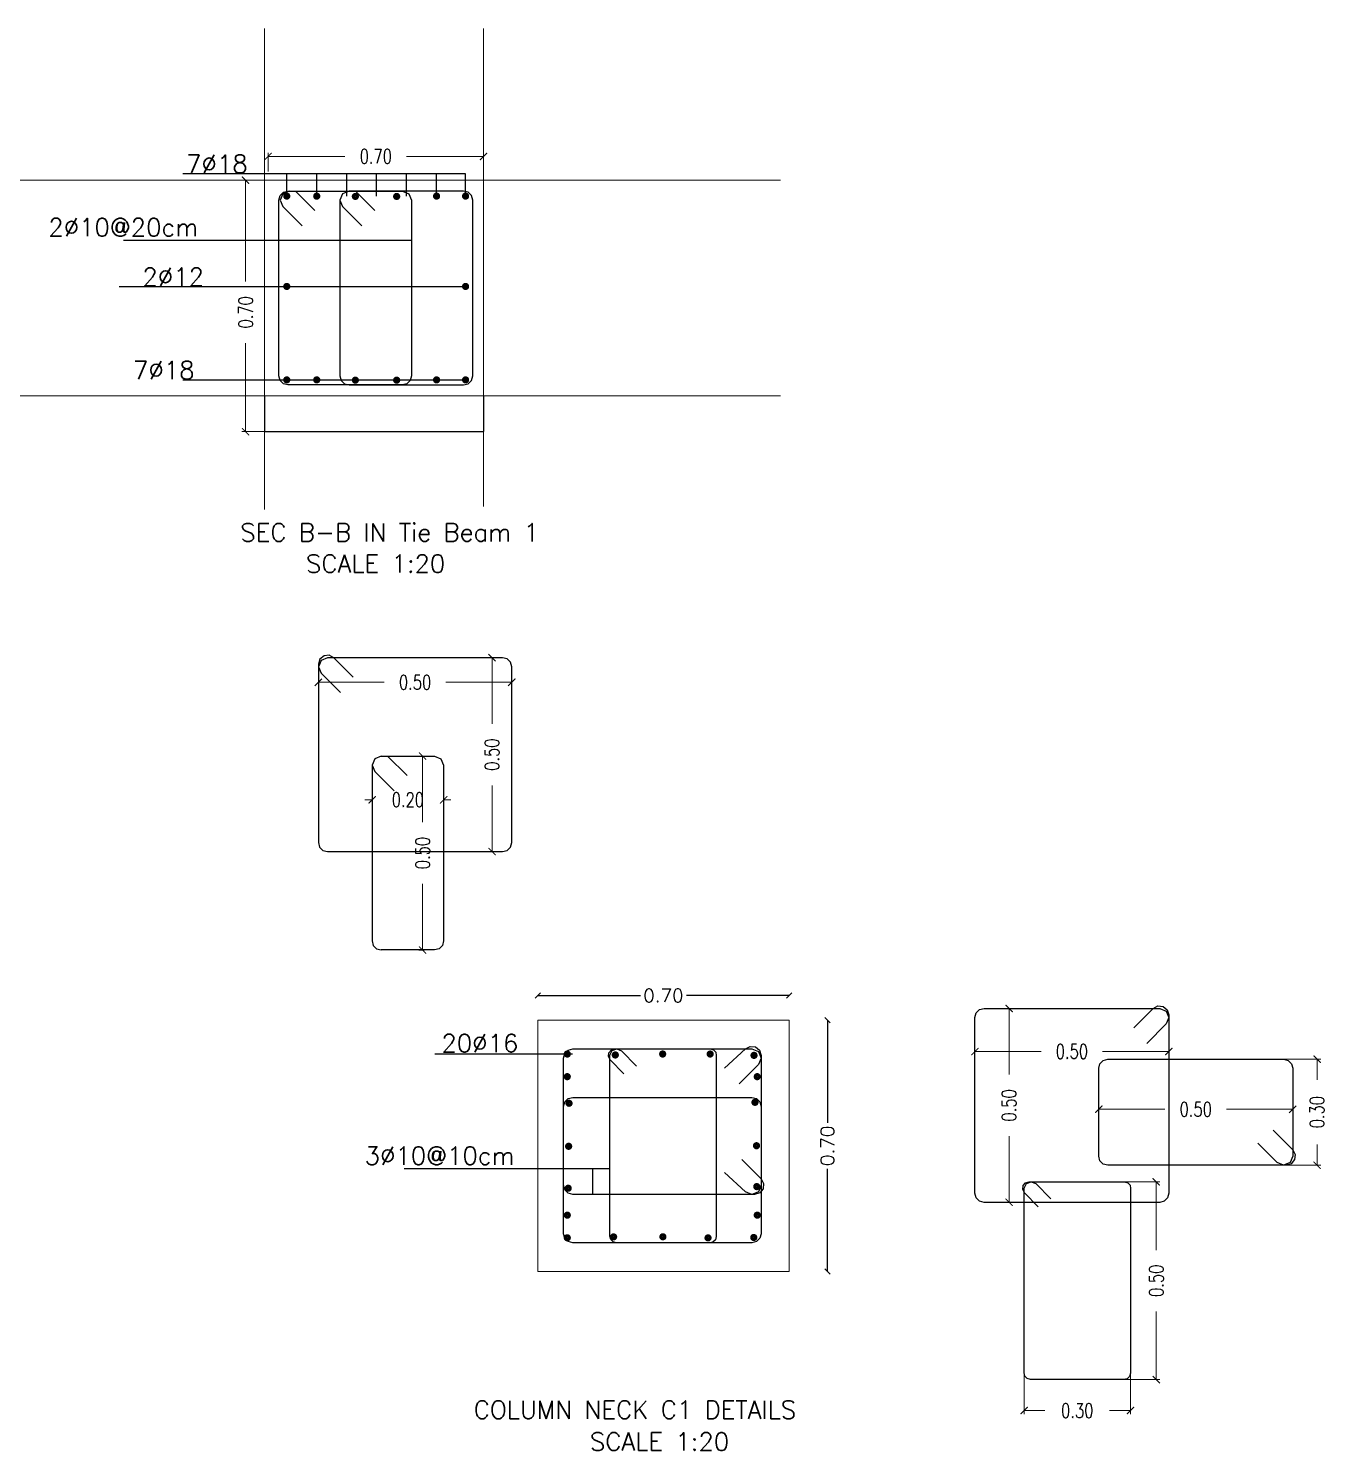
# Model space of a CAD drawing. Extents: x 166525 to 167198, y 178739 to 179747.
# Drawn here: x 166645.76 to 166663.84, y 179428.04 to 179447.84 of the extents above; entities that cross this region are included whole.
import ezdxf

# ---------------------------------------------------------------- set-up
doc = ezdxf.new("R2010")
doc.units = 0
doc.header["$MEASUREMENT"] = 0
doc.layers.get('0').update_dxf_attribs({"linetype": 'CONTINUOUS'})
doc.layers.get('DEFPOINTS').update_dxf_attribs({"linetype": 'CONTINUOUS'})
doc.layers.add('BEAM', color=6, linetype='CONTINUOUS', lineweight=13)
for name, color, linetype in [('BEAM-DIM', 4, 'CONTINUOUS'), ('BEAM-REIN', 2, 'CONTINUOUS'), ('outdim', 42, 'CONTINUOUS'), ('rebar call line', 8, 'CONTINUOUS'), ('REBARS', 2, 'CONTINUOUS'), ('TEXT', 7, 'CONTINUOUS')]:
    doc.layers.add(name, color=color, linetype=linetype)
doc.styles.add('DIM', font='simplex.shx', dxfattribs={"width": 0.75})
doc.styles.add('ROMANS', font='romans.shx')
doc.dimstyles.new('20', dxfattribs={"dimscale": 0.75, "dimtxt": 0.25, "dimasz": 0.1, "dimexe": 0.18, "dimexo": 0.06, "dimgap": 0.01, "dimtad": 0, "dimlfac": 0.2, "dimrnd": 0.01, "dimzin": 0, "dimdsep": 46, "dimtxsty": 'ROMANS', "dimblk1": 'OBLIQUE', "dimblk2": 'OBLIQUE', "dimsah": 1, "dimcen": 0.09, "dimse1": 1, "dimse2": 1, "dimclrd": 8, "dimclre": 6, "dimclrt": 4, "dimadec": 0, "dimazin": 0, "dimtfac": 1, "dimtix": 1, "dimtofl": 0, "dimtmove": 2, "dimatfit": 3, "dimldrblk": 'DOTSMALL', "dimfxl": 0.18, "dimtolj": 1, "dimtzin": 0, "dimarcsym": 0})
doc.dimstyles.new('MUTASIM', dxfattribs={"dimscale": 0.9995, "dimtxt": 0.2, "dimasz": 0.1, "dimexe": 0.05, "dimexo": 0.12, "dimgap": 0.05, "dimtad": 0, "dimzin": 0, "dimdsep": 46, "dimtxsty": 'DIM', "dimblk": 'ARCHTICK', "dimcen": 0.09, "dimclrd": 35, "dimclre": 33, "dimclrt": 256, "dimazin": 0, "dimtfac": 1, "dimtofl": 0, "dimtmove": 1, "dimatfit": 3, "dimfxl": 0.18, "dimtolj": 1, "dimtzin": 0, "dimlwd": 13, "dimlwe": 9, "dimarcsym": 0})

# ---------------------------------------------------------------- blocks, each defined once
blk = doc.blocks.new('_ARCHTICK')
at = {"color": 0, "linetype": 'ByBlock', "const_width": 0.15}
blk.add_lwpolyline([(-0.5, -0.5), (0.5, 0.5)], dxfattribs=at)
blk = doc.blocks.new('*D245')
at = {"layer": 'BEAM', "color": 33, "lineweight": 9, "transparency": 16777216}
for p, q in [((166649.099, 179445.848), (166649.099, 179446.11)), ((166652.099, 179445.848), (166652.099, 179446.11))]:
    blk.add_line(p, q, dxfattribs=at)
at = {"layer": 'BEAM', "color": 35, "lineweight": 13, "transparency": 16777216}
for p, q in [((166649.099, 179446.06), (166650.17, 179446.06)), ((166652.099, 179446.06), (166651.027, 179446.06))]:
    blk.add_line(p, q, dxfattribs=at)
at = {"layer": 'DEFPOINTS', "color": 0, "transparency": 16777216}
for p in [(166652.099, 179446.06), (166649.099, 179445.728), (166652.099, 179445.728)]:
    blk.add_point(p, dxfattribs=at)
at = {"layer": 'BEAM', "color": 35, "lineweight": 13, "transparency": 16777216, "xscale": 0.09995000000000001, "yscale": 0.09995000000000001, "zscale": 0.09995000000000001, "rotation": 180}
blk.add_blockref('_ARCHTICK', (166649.099, 179446.06), dxfattribs=at)
at = {"layer": 'BEAM', "color": 35, "lineweight": 13, "transparency": 16777216, "xscale": 0.09995000000000001, "yscale": 0.09995000000000001, "zscale": 0.09995000000000001}
blk.add_blockref('_ARCHTICK', (166652.099, 179446.06), dxfattribs=at)
at = {"layer": 'BEAM', "transparency": 16777216, "insert": (166650.599, 179446.06), "char_height": 0.1999, "attachment_point": 5, "style": 'DIM'}
blk.add_mtext('\\A1;0.70', dxfattribs=at)
blk = doc.blocks.new('*D246')
at = {"layer": 'BEAM', "color": 33, "lineweight": 9, "transparency": 16777216}
for p, q in [((166651.979, 179445.728), (166648.736, 179445.728)), ((166651.389, 179442.228), (166648.736, 179442.228))]:
    blk.add_line(p, q, dxfattribs=at)
at = {"layer": 'BEAM', "color": 35, "lineweight": 13, "transparency": 16777216}
for p, q in [((166648.786, 179445.728), (166648.786, 179444.318)), ((166648.786, 179442.228), (166648.786, 179443.461))]:
    blk.add_line(p, q, dxfattribs=at)
at = {"layer": 'DEFPOINTS', "color": 0, "transparency": 16777216}
for p in [(166648.786, 179445.728), (166652.099, 179445.728), (166651.509, 179442.228)]:
    blk.add_point(p, dxfattribs=at)
at = {"layer": 'BEAM', "color": 35, "lineweight": 13, "transparency": 16777216, "xscale": 0.09995000000000001, "yscale": 0.09995000000000001, "zscale": 0.09995000000000001}
for p, rotation in [((166648.786, 179445.728), 90), ((166648.786, 179442.228), 270)]:
    blk.add_blockref('_ARCHTICK', p, dxfattribs=dict(at, rotation=rotation))
at = {"layer": 'BEAM', "transparency": 16777216, "insert": (166648.786, 179443.889), "char_height": 0.1999, "attachment_point": 5, "rotation": 90, "style": 'DIM'}
blk.add_mtext('\\A1;0.70', dxfattribs=at)
blk = doc.blocks.new('_OBLIQUE')
at = {"color": 0, "linetype": 'ByBlock'}
blk.add_line((-0.5, -0.5), (0.5, 0.5), dxfattribs=at)
blk = doc.blocks.new('*D630')
at = {"color": 8, "linetype": 'Continuous', "lineweight": -2, "transparency": 16777216}
for p, q in [((166652.854, 179434.377), (166654.284, 179434.377)), ((166656.354, 179434.377), (166654.924, 179434.377))]:
    blk.add_line(p, q, dxfattribs=at)
at = {"layer": 'DEFPOINTS', "color": 0, "linetype": 'Continuous', "transparency": 16777216}
for p in [(166652.854, 179434.377), (166652.854, 179434.034), (166656.354, 179434.034)]:
    blk.add_point(p, dxfattribs=at)
at = {"color": 8, "linetype": 'Continuous', "lineweight": -2, "transparency": 16777216, "xscale": 0.07500000000000001, "yscale": 0.07500000000000001, "zscale": 0.07500000000000001, "rotation": 180}
blk.add_blockref('_OBLIQUE', (166652.854, 179434.377), dxfattribs=at)
at = {"color": 8, "linetype": 'Continuous', "lineweight": -2, "transparency": 16777216, "xscale": 0.07500000000000001, "yscale": 0.07500000000000001, "zscale": 0.07500000000000001}
blk.add_blockref('_OBLIQUE', (166656.354, 179434.377), dxfattribs=at)
at = {"color": 4, "linetype": 'Continuous', "transparency": 16777216, "insert": (166654.604, 179434.377), "char_height": 0.1875, "attachment_point": 5, "style": 'ROMANS'}
blk.add_mtext('\\A1;0.70', dxfattribs=at)
blk = doc.blocks.new('_DOTSMALL')
at = {"color": 0, "linetype": 'ByBlock', "const_width": 0.5}
blk.add_lwpolyline([(-0.0625, 0, 1), (0.0625, 0, 1)], format="xyb", close=True, dxfattribs=at)
blk = doc.blocks.new('*D631')
at = {"color": 8, "linetype": 'Continuous', "lineweight": -2, "transparency": 16777216}
for p, q in [((166656.887, 179434.034), (166656.887, 179432.604)), ((166656.887, 179430.534), (166656.887, 179431.964))]:
    blk.add_line(p, q, dxfattribs=at)
at = {"layer": 'DEFPOINTS', "color": 0, "linetype": 'Continuous', "transparency": 16777216}
for p in [(166656.354, 179434.034), (166656.354, 179430.534), (166656.887, 179430.534)]:
    blk.add_point(p, dxfattribs=at)
at = {"color": 8, "linetype": 'Continuous', "lineweight": -2, "transparency": 16777216, "xscale": 0.07500000000000001, "yscale": 0.07500000000000001, "zscale": 0.07500000000000001}
for p, rotation in [((166656.887, 179434.034), 90), ((166656.887, 179430.534), 270)]:
    blk.add_blockref('_OBLIQUE', p, dxfattribs=dict(at, rotation=rotation))
at = {"color": 4, "linetype": 'Continuous', "transparency": 16777216, "insert": (166656.887, 179432.284), "char_height": 0.1875, "attachment_point": 5, "rotation": 90, "style": 'ROMANS'}
blk.add_mtext('\\A1;0.70', dxfattribs=at)
blk = doc.blocks.new('*D632')
at = {"layer": 'BEAM', "color": 33, "lineweight": 9, "transparency": 16777216}
for p, q in [((166659.495, 179434.198), (166659.367, 179434.198)), ((166659.495, 179431.498), (166659.367, 179431.498))]:
    blk.add_line(p, q, dxfattribs=at)
at = {"layer": 'BEAM', "color": 35, "lineweight": 13, "transparency": 16777216}
for p, q in [((166659.417, 179434.198), (166659.417, 179433.276)), ((166659.417, 179431.498), (166659.417, 179432.419))]:
    blk.add_line(p, q, dxfattribs=at)
at = {"layer": 'DEFPOINTS', "color": 0, "transparency": 16777216}
for p in [(166659.615, 179434.198), (166659.417, 179431.498), (166659.615, 179431.498)]:
    blk.add_point(p, dxfattribs=at)
at = {"layer": 'BEAM', "color": 35, "lineweight": 13, "transparency": 16777216, "xscale": 0.09995000000000001, "yscale": 0.09995000000000001, "zscale": 0.09995000000000001}
for p, rotation in [((166659.417, 179434.198), 90), ((166659.417, 179431.498), 270)]:
    blk.add_blockref('_ARCHTICK', p, dxfattribs=dict(at, rotation=rotation))
at = {"layer": 'BEAM', "transparency": 16777216, "insert": (166659.417, 179432.848), "char_height": 0.1999, "attachment_point": 5, "rotation": 90, "style": 'DIM'}
blk.add_mtext('\\A1;0.50', dxfattribs=at)
blk = doc.blocks.new('*D633')
at = {"layer": 'BEAM', "color": 33, "lineweight": 9, "transparency": 16777216}
for p, q in [((166660.665, 179432.873), (166660.665, 179432.744)), ((166663.365, 179432.873), (166663.365, 179432.744))]:
    blk.add_line(p, q, dxfattribs=at)
at = {"layer": 'BEAM', "color": 35, "lineweight": 13, "transparency": 16777216}
for p, q in [((166660.665, 179432.794), (166661.586, 179432.794)), ((166663.365, 179432.794), (166662.443, 179432.794))]:
    blk.add_line(p, q, dxfattribs=at)
at = {"layer": 'DEFPOINTS', "color": 0, "transparency": 16777216}
for p in [(166660.665, 179432.993), (166663.365, 179432.993), (166663.365, 179432.794)]:
    blk.add_point(p, dxfattribs=at)
at = {"layer": 'BEAM', "color": 35, "lineweight": 13, "transparency": 16777216, "xscale": 0.09995000000000001, "yscale": 0.09995000000000001, "zscale": 0.09995000000000001, "rotation": 180}
blk.add_blockref('_ARCHTICK', (166660.665, 179432.794), dxfattribs=at)
at = {"layer": 'BEAM', "color": 35, "lineweight": 13, "transparency": 16777216, "xscale": 0.09995000000000001, "yscale": 0.09995000000000001, "zscale": 0.09995000000000001}
blk.add_blockref('_ARCHTICK', (166663.365, 179432.794), dxfattribs=at)
at = {"layer": 'BEAM', "transparency": 16777216, "insert": (166662.015, 179432.794), "char_height": 0.1999, "attachment_point": 5, "style": 'DIM'}
blk.add_mtext('\\A1;0.50', dxfattribs=at)
blk = doc.blocks.new('*D634')
at = {"layer": 'BEAM', "color": 33, "lineweight": 9, "transparency": 16777216}
for p, q in [((166658.941, 179433.677), (166658.941, 179433.548)), ((166661.641, 179433.677), (166661.641, 179433.548))]:
    blk.add_line(p, q, dxfattribs=at)
at = {"layer": 'BEAM', "color": 35, "lineweight": 13, "transparency": 16777216}
for p, q in [((166658.941, 179433.598), (166659.863, 179433.598)), ((166661.641, 179433.598), (166660.719, 179433.598))]:
    blk.add_line(p, q, dxfattribs=at)
at = {"layer": 'DEFPOINTS', "color": 0, "transparency": 16777216}
for p in [(166658.941, 179433.797), (166661.641, 179433.797), (166661.641, 179433.598)]:
    blk.add_point(p, dxfattribs=at)
at = {"layer": 'BEAM', "color": 35, "lineweight": 13, "transparency": 16777216, "xscale": 0.09995000000000001, "yscale": 0.09995000000000001, "zscale": 0.09995000000000001, "rotation": 180}
blk.add_blockref('_ARCHTICK', (166658.941, 179433.598), dxfattribs=at)
at = {"layer": 'BEAM', "color": 35, "lineweight": 13, "transparency": 16777216, "xscale": 0.09995000000000001, "yscale": 0.09995000000000001, "zscale": 0.09995000000000001}
blk.add_blockref('_ARCHTICK', (166661.641, 179433.598), dxfattribs=at)
at = {"layer": 'BEAM', "transparency": 16777216, "insert": (166660.291, 179433.598), "char_height": 0.1999, "attachment_point": 5, "style": 'DIM'}
blk.add_mtext('\\A1;0.50', dxfattribs=at)
blk = doc.blocks.new('*D635')
at = {"layer": 'BEAM', "color": 33, "lineweight": 9, "transparency": 16777216}
for p, q in [((166660.992, 179431.783), (166661.515, 179431.783)), ((166660.96, 179429.029), (166661.515, 179429.029))]:
    blk.add_line(p, q, dxfattribs=at)
at = {"layer": 'BEAM', "color": 35, "lineweight": 13, "transparency": 16777216}
for p, q in [((166661.465, 179431.783), (166661.465, 179430.834)), ((166661.465, 179429.029), (166661.465, 179429.978))]:
    blk.add_line(p, q, dxfattribs=at)
at = {"layer": 'DEFPOINTS', "color": 0, "transparency": 16777216}
for p in [(166660.873, 179431.783), (166660.84, 179429.029), (166661.465, 179429.029)]:
    blk.add_point(p, dxfattribs=at)
at = {"layer": 'BEAM', "color": 35, "lineweight": 13, "transparency": 16777216, "xscale": 0.09995000000000001, "yscale": 0.09995000000000001, "zscale": 0.09995000000000001}
for p, rotation in [((166661.465, 179431.783), 90), ((166661.465, 179429.029), 270)]:
    blk.add_blockref('_ARCHTICK', p, dxfattribs=dict(at, rotation=rotation))
at = {"layer": 'BEAM', "transparency": 16777216, "insert": (166661.465, 179430.406), "char_height": 0.1999, "attachment_point": 5, "rotation": 90, "style": 'DIM'}
blk.add_mtext('\\A1;0.50', dxfattribs=at)
blk = doc.blocks.new('*D636')
at = {"layer": 'BEAM', "color": 33, "lineweight": 9, "transparency": 16777216}
for p, q in [((166659.625, 179429.244), (166659.625, 179428.549)), ((166661.107, 179429.164), (166661.107, 179428.549))]:
    blk.add_line(p, q, dxfattribs=at)
at = {"layer": 'BEAM', "color": 35, "lineweight": 13, "transparency": 16777216}
for p, q in [((166659.625, 179428.599), (166659.916, 179428.599)), ((166661.107, 179428.599), (166660.816, 179428.599))]:
    blk.add_line(p, q, dxfattribs=at)
at = {"layer": 'DEFPOINTS', "color": 0, "transparency": 16777216}
for p in [(166659.625, 179429.364), (166661.107, 179429.284), (166659.625, 179428.599)]:
    blk.add_point(p, dxfattribs=at)
at = {"layer": 'BEAM', "color": 35, "lineweight": 13, "transparency": 16777216, "xscale": 0.09995000000000001, "yscale": 0.09995000000000001, "zscale": 0.09995000000000001, "rotation": 180}
blk.add_blockref('_ARCHTICK', (166659.625, 179428.599), dxfattribs=at)
at = {"layer": 'BEAM', "color": 35, "lineweight": 13, "transparency": 16777216, "xscale": 0.09995000000000001, "yscale": 0.09995000000000001, "zscale": 0.09995000000000001}
blk.add_blockref('_ARCHTICK', (166661.107, 179428.599), dxfattribs=at)
at = {"layer": 'BEAM', "transparency": 16777216, "insert": (166660.366, 179428.599), "char_height": 0.1999, "attachment_point": 5, "style": 'DIM'}
blk.add_mtext('\\A1;0.30', dxfattribs=at)
blk = doc.blocks.new('*D637')
at = {"layer": 'BEAM', "color": 33, "lineweight": 9, "transparency": 16777216}
for p, q in [((166663.151, 179433.491), (166663.755, 179433.491)), ((166663.151, 179432.014), (166663.755, 179432.014))]:
    blk.add_line(p, q, dxfattribs=at)
at = {"layer": 'BEAM', "color": 35, "lineweight": 13, "transparency": 16777216}
for p, q in [((166663.705, 179433.491), (166663.705, 179433.202)), ((166663.705, 179432.014), (166663.705, 179432.303))]:
    blk.add_line(p, q, dxfattribs=at)
at = {"layer": 'DEFPOINTS', "color": 0, "transparency": 16777216}
for p in [(166663.031, 179433.491), (166663.031, 179432.014), (166663.705, 179432.014)]:
    blk.add_point(p, dxfattribs=at)
at = {"layer": 'BEAM', "color": 35, "lineweight": 13, "transparency": 16777216, "xscale": 0.09995000000000001, "yscale": 0.09995000000000001, "zscale": 0.09995000000000001}
for p, rotation in [((166663.705, 179433.491), 90), ((166663.705, 179432.014), 270)]:
    blk.add_blockref('_ARCHTICK', p, dxfattribs=dict(at, rotation=rotation))
at = {"layer": 'BEAM', "transparency": 16777216, "insert": (166663.705, 179432.753), "char_height": 0.1999, "attachment_point": 5, "rotation": 90, "style": 'DIM'}
blk.add_mtext('\\A1;0.30', dxfattribs=at)
blk = doc.blocks.new('*D856')
at = {"layer": 'BEAM', "color": 33, "lineweight": 9, "transparency": 16777216}
for p, q in [((166652.245, 179439.081), (166652.168, 179439.081)), ((166652.245, 179436.381), (166652.168, 179436.381))]:
    blk.add_line(p, q, dxfattribs=at)
at = {"layer": 'BEAM', "color": 35, "lineweight": 13, "transparency": 16777216}
for p, q in [((166652.218, 179439.081), (166652.218, 179438.159)), ((166652.218, 179436.381), (166652.218, 179437.303))]:
    blk.add_line(p, q, dxfattribs=at)
at = {"layer": 'DEFPOINTS', "color": 0, "transparency": 16777216}
for p in [(166652.218, 179439.081), (166652.365, 179439.081), (166652.365, 179436.381)]:
    blk.add_point(p, dxfattribs=at)
at = {"layer": 'BEAM', "color": 35, "lineweight": 13, "transparency": 16777216, "xscale": 0.09995000000000001, "yscale": 0.09995000000000001, "zscale": 0.09995000000000001}
for p, rotation in [((166652.218, 179439.081), 90), ((166652.218, 179436.381), 270)]:
    blk.add_blockref('_ARCHTICK', p, dxfattribs=dict(at, rotation=rotation))
at = {"layer": 'BEAM', "transparency": 16777216, "insert": (166652.218, 179437.731), "char_height": 0.1999, "attachment_point": 5, "rotation": 90, "style": 'DIM'}
blk.add_mtext('\\A1;0.50', dxfattribs=at)
blk = doc.blocks.new('*D857')
at = {"layer": 'BEAM', "color": 33, "lineweight": 9, "transparency": 16777216}
for p, q in [((166649.8, 179438.831), (166649.8, 179438.689)), ((166652.492, 179438.834), (166652.492, 179438.689))]:
    blk.add_line(p, q, dxfattribs=at)
at = {"layer": 'BEAM', "color": 35, "lineweight": 13, "transparency": 16777216}
for p, q in [((166649.8, 179438.739), (166650.717, 179438.739)), ((166652.492, 179438.739), (166651.574, 179438.739))]:
    blk.add_line(p, q, dxfattribs=at)
at = {"layer": 'DEFPOINTS', "color": 0, "transparency": 16777216}
for p in [(166649.8, 179438.951), (166652.492, 179438.954), (166652.492, 179438.739)]:
    blk.add_point(p, dxfattribs=at)
at = {"layer": 'BEAM', "color": 35, "lineweight": 13, "transparency": 16777216, "xscale": 0.09995000000000001, "yscale": 0.09995000000000001, "zscale": 0.09995000000000001, "rotation": 180}
blk.add_blockref('_ARCHTICK', (166649.8, 179438.739), dxfattribs=at)
at = {"layer": 'BEAM', "color": 35, "lineweight": 13, "transparency": 16777216, "xscale": 0.09995000000000001, "yscale": 0.09995000000000001, "zscale": 0.09995000000000001}
blk.add_blockref('_ARCHTICK', (166652.492, 179438.739), dxfattribs=at)
at = {"layer": 'BEAM', "transparency": 16777216, "insert": (166651.146, 179438.739), "char_height": 0.1999, "attachment_point": 5, "style": 'DIM'}
blk.add_mtext('\\A1;0.50', dxfattribs=at)
blk = doc.blocks.new('*D858')
at = {"layer": 'BEAM', "color": 35, "lineweight": 13, "transparency": 16777216}
for p, q in [((166650.548, 179437.102), (166650.448, 179437.102)), ((166651.544, 179437.102), (166651.644, 179437.102))]:
    blk.add_line(p, q, dxfattribs=at)
at = {"layer": 'BEAM', "color": 33, "lineweight": 9, "transparency": 16777216}
for p, q in [((166650.548, 179437.194), (166650.548, 179437.052)), ((166651.544, 179437.196), (166651.544, 179437.052))]:
    blk.add_line(p, q, dxfattribs=at)
at = {"layer": 'DEFPOINTS', "color": 0, "transparency": 16777216}
for p in [(166650.548, 179437.313), (166651.544, 179437.316), (166651.544, 179437.102)]:
    blk.add_point(p, dxfattribs=at)
at = {"layer": 'BEAM', "color": 35, "lineweight": 13, "transparency": 16777216, "xscale": 0.09995000000000001, "yscale": 0.09995000000000001, "zscale": 0.09995000000000001}
blk.add_blockref('_ARCHTICK', (166650.548, 179437.102), dxfattribs=at)
at = {"layer": 'BEAM', "color": 35, "lineweight": 13, "transparency": 16777216, "xscale": 0.09995000000000001, "yscale": 0.09995000000000001, "zscale": 0.09995000000000001, "rotation": 180}
blk.add_blockref('_ARCHTICK', (166651.544, 179437.102), dxfattribs=at)
at = {"layer": 'BEAM', "transparency": 16777216, "insert": (166651.046, 179437.102), "char_height": 0.1999, "attachment_point": 5, "style": 'DIM'}
blk.add_mtext('\\A1;0.20', dxfattribs=at)
blk = doc.blocks.new('*D859')
at = {"layer": 'BEAM', "color": 33, "lineweight": 9, "transparency": 16777216}
for p, q in [((166651.277, 179437.711), (166651.2, 179437.711)), ((166651.277, 179435.011), (166651.2, 179435.011))]:
    blk.add_line(p, q, dxfattribs=at)
at = {"layer": 'BEAM', "color": 35, "lineweight": 13, "transparency": 16777216}
for p, q in [((166651.25, 179437.711), (166651.25, 179436.79)), ((166651.25, 179435.011), (166651.25, 179435.933))]:
    blk.add_line(p, q, dxfattribs=at)
at = {"layer": 'DEFPOINTS', "color": 0, "transparency": 16777216}
for p in [(166651.25, 179437.711), (166651.397, 179437.711), (166651.397, 179435.011)]:
    blk.add_point(p, dxfattribs=at)
at = {"layer": 'BEAM', "color": 35, "lineweight": 13, "transparency": 16777216, "xscale": 0.09995000000000001, "yscale": 0.09995000000000001, "zscale": 0.09995000000000001}
for p, rotation in [((166651.25, 179437.711), 90), ((166651.25, 179435.011), 270)]:
    blk.add_blockref('_ARCHTICK', p, dxfattribs=dict(at, rotation=rotation))
at = {"layer": 'BEAM', "transparency": 16777216, "insert": (166651.25, 179436.361), "char_height": 0.1999, "attachment_point": 5, "rotation": 90, "style": 'DIM'}
blk.add_mtext('\\A1;0.50', dxfattribs=at)

msp = doc.modelspace()

# ---------------------------------------------------------------- linework, layer by layer
for p, q in [((166649.04885, 179442.72792), (166649.04885, 179442.72792)), ((166649.04885, 179442.72792), (166649.04885, 179442.22792)), ((166652.09885, 179442.72792), (166652.09885, 179442.72792)), ((166652.09885, 179442.72792), (166652.09885, 179442.22792)), ((166649.04885, 179442.22792), (166652.09885, 179442.22792))]:
    msp.add_line(p, q)
at = {"layer": 'BEAM', "color": 9, "linetype": 'Continuous'}
for p, q in [((166649.04885, 179445.72792), (166649.04885, 179447.84173)), ((166652.09885, 179445.72792), (166652.09885, 179447.84173)), ((166649.04885, 179445.72792), (166644.51222, 179445.72792)), ((166652.09885, 179445.72792), (166656.23188, 179445.72792)), ((166649.04885, 179442.72792), (166645.03213, 179442.72792)), ((166652.09885, 179442.72792), (166656.23188, 179442.72792)), ((166649.04885, 179442.22792), (166649.04885, 179441.14387)), ((166652.09885, 179442.22792), (166652.09885, 179441.18379))]:
    msp.add_line(p, q, dxfattribs=at)
at = {"layer": 'BEAM'}
for points in [[(166649.04885, 179442.72792), (166652.09885, 179442.72792), (166652.09885, 179445.72792), (166649.04885, 179445.72792)], [(166652.85386, 179430.5335), (166656.35386, 179430.5335), (166656.35386, 179434.0335), (166652.85386, 179434.0335)]]:
    msp.add_lwpolyline(points, close=True, dxfattribs=at)
at = {"layer": 'BEAM-REIN', "const_width": 0.0475}
for points in [[(166649.334, 179445.50696, 1), (166649.3865, 179445.50696, 1)], [(166649.751, 179445.50696, 1), (166649.8035, 179445.50696, 1)], [(166650.28859, 179445.503, 1), (166650.34109, 179445.503, 1)], [(166650.86366, 179445.503, 1), (166650.91616, 179445.503, 1)], [(166651.419, 179445.50696, 1), (166651.4715, 179445.50696, 1)], [(166651.82285, 179445.50696, 1), (166651.87535, 179445.50696, 1)], [(166649.334, 179444.24933, 1), (166649.3865, 179444.24933, 1)], [(166651.82285, 179444.24933, 1), (166651.87535, 179444.24933, 1)], [(166649.334, 179442.94894, 1), (166649.3865, 179442.94894, 1)], [(166649.751, 179442.94894, 1), (166649.8035, 179442.94894, 1)], [(166650.28859, 179442.94499, 1), (166650.34109, 179442.94499, 1)], [(166650.86366, 179442.94499, 1), (166650.91616, 179442.94499, 1)], [(166651.419, 179442.94894, 1), (166651.4715, 179442.94894, 1)], [(166651.82285, 179442.94894, 1), (166651.87535, 179442.94894, 1)], [(166653.23901, 179433.56253, 1), (166653.29151, 179433.56253, 1)], [(166653.90747, 179433.54965, 1), (166653.95997, 179433.54965, 1)], [(166654.56707, 179433.56292, 1), (166654.61957, 179433.56292, 1)], [(166655.22816, 179433.56266, 1), (166655.28066, 179433.56266, 1)], [(166655.83885, 179433.54412, 1), (166655.89135, 179433.54412, 1)], [(166653.23901, 179433.24753, 1), (166653.29151, 179433.24753, 1)], [(166655.88361, 179433.24753, 1), (166655.93611, 179433.24753, 1)], [(166653.26343, 179432.87707, 1), (166653.31593, 179432.87707, 1)], [(166655.85222, 179432.89016, 1), (166655.90472, 179432.89016, 1)], [(166653.25791, 179432.27815, 1), (166653.31041, 179432.27815, 1)], [(166655.8734, 179432.28586, 1), (166655.9259, 179432.28586, 1)], [(166653.25213, 179431.69416, 1), (166653.30463, 179431.69416, 1)], [(166655.87707, 179431.71666, 1), (166655.92957, 179431.71666, 1)], [(166653.23901, 179431.31947, -1), (166653.29151, 179431.31947, -1)], [(166655.88361, 179431.31947, -1), (166655.93611, 179431.31947, -1)], [(166653.23901, 179431.00452, 1), (166653.29151, 179431.00452, 1)], [(166653.88396, 179431.01664, 1), (166653.93646, 179431.01664, 1)], [(166654.57036, 179431.01829, 1), (166654.62286, 179431.01829, 1)], [(166655.19861, 179431.00272, 1), (166655.25111, 179431.00272, 1)], [(166655.8358, 179431.00835, 1), (166655.8883, 179431.00835, 1)]]:
    msp.add_lwpolyline(points, format="xyb", close=True, dxfattribs=at)
at = {"layer": 'rebar call line'}
for p, q in [((166651.8491, 179445.81609), (166647.91194, 179445.81609)), ((166649.36025, 179445.50696), (166649.36025, 179445.81609)), ((166649.77725, 179445.50696), (166649.77725, 179445.81609)), ((166650.19425, 179445.50696), (166650.19425, 179445.81609)), ((166650.61125, 179445.50696), (166650.61125, 179445.81609)), ((166651.02825, 179445.50696), (166651.02825, 179445.81609)), ((166651.44525, 179445.50696), (166651.44525, 179445.81609)), ((166651.8491, 179445.50696), (166651.8491, 179445.81609)), ((166647.08462, 179444.89602), (166651.09707, 179444.89602)), ((166651.8491, 179444.24502), (166647.02698, 179444.24502)), ((166651.8491, 179442.94499), (166647.91194, 179442.94499)), ((166653.34026, 179433.56253), (166651.42249, 179433.56253)), ((166650.99405, 179431.96966), (166653.8579, 179431.96966)), ((166653.61496, 179431.96966), (166653.61496, 179431.6085))]:
    msp.add_line(p, q, dxfattribs=at)
at = {"layer": 'REBARS'}
for p, q in [((166649.24885, 179445.45092), (166649.26586, 179445.51442)), ((166649.24885, 179443.00492), (166649.24885, 179445.45092)), ((166649.26586, 179445.51442), (166649.31235, 179445.56091)), ((166649.30382, 179445.54073), (166649.26663, 179445.45092)), ((166649.26663, 179445.45092), (166649.30382, 179445.36112)), ((166649.39363, 179445.57792), (166649.30382, 179445.54073)), ((166649.31235, 179445.56091), (166649.37585, 179445.57792)), ((166649.37585, 179445.57792), (166650.97007, 179445.57792)), ((166649.75282, 179445.30852), (166649.48342, 179445.57792)), ((166650.13782, 179445.54073), (166650.10063, 179445.45092)), ((166650.10063, 179445.45092), (166650.13782, 179445.36112)), ((166650.10063, 179445.45092), (166650.10063, 179443.00492)), ((166650.22763, 179445.57792), (166650.13782, 179445.54073)), ((166651.82185, 179445.57792), (166650.22763, 179445.57792)), ((166650.58682, 179445.30852), (166650.31742, 179445.57792)), ((166650.97007, 179445.57792), (166651.05987, 179445.54073)), ((166651.05987, 179445.54073), (166651.09707, 179445.45092)), ((166651.09707, 179445.45092), (166651.09707, 179443.00492)), ((166651.88535, 179445.56091), (166651.82185, 179445.57792)), ((166651.93183, 179445.51442), (166651.88535, 179445.56091)), ((166651.94885, 179445.45092), (166651.93183, 179445.51442)), ((166651.94885, 179443.00492), (166651.94885, 179445.45092)), ((166649.30382, 179445.36112), (166649.57323, 179445.09171)), ((166650.13782, 179445.36112), (166650.40723, 179445.09171)), ((166649.26586, 179442.94142), (166649.24885, 179443.00492)), ((166649.31235, 179442.89494), (166649.26586, 179442.94142)), ((166649.37585, 179442.87792), (166649.31235, 179442.89494)), ((166650.97007, 179442.87792), (166649.37585, 179442.87792)), ((166650.10063, 179443.00492), (166650.11764, 179442.94142)), ((166650.11764, 179442.94142), (166650.16413, 179442.89494)), ((166650.16413, 179442.89494), (166650.22763, 179442.87792)), ((166650.22763, 179442.87792), (166651.82185, 179442.87792)), ((166651.03357, 179442.89494), (166650.97007, 179442.87792)), ((166651.08006, 179442.94142), (166651.03357, 179442.89494)), ((166651.09707, 179443.00492), (166651.08006, 179442.94142)), ((166651.82185, 179442.87792), (166651.88535, 179442.89494)), ((166651.88535, 179442.89494), (166651.93183, 179442.94142)), ((166651.93183, 179442.94142), (166651.94885, 179443.00492)), ((166649.8213, 179439.06172), (166649.7999, 179438.99116)), ((166649.8783, 179439.10849), (166649.8213, 179439.06172)), ((166649.9269, 179439.08095), (166649.8371, 179439.04375)), ((166649.95168, 179439.11572), (166649.8783, 179439.10849)), ((166652.36477, 179439.08095), (166649.9269, 179439.08095)), ((166650.01669, 179439.08095), (166649.95168, 179439.11572)), ((166650.2861, 179438.81154), (166650.01669, 179439.08095)), ((166652.42827, 179439.06394), (166652.36477, 179439.08095)), ((166652.47475, 179439.01745), (166652.42827, 179439.06394)), ((166649.8371, 179439.04375), (166649.7999, 179438.95395)), ((166649.7999, 179438.99116), (166649.7999, 179436.50795)), ((166649.7999, 179438.95395), (166649.8371, 179438.86415)), ((166649.8371, 179438.86415), (166650.10651, 179438.59474)), ((166652.49177, 179438.95395), (166652.47475, 179439.01745)), ((166652.49177, 179436.50795), (166652.49177, 179438.95395)), ((166650.58481, 179437.67401), (166650.54762, 179437.5842)), ((166650.67462, 179437.7112), (166650.58481, 179437.67401)), ((166650.67462, 179437.7112), (166651.41706, 179437.7112)), ((166651.03381, 179437.4418), (166650.76441, 179437.7112)), ((166651.41706, 179437.7112), (166651.50686, 179437.67401)), ((166651.50686, 179437.67401), (166651.54406, 179437.5842)), ((166650.54762, 179437.5842), (166650.58481, 179437.4944)), ((166650.54762, 179437.5842), (166650.54762, 179435.1382)), ((166650.58481, 179437.4944), (166650.85422, 179437.22499)), ((166651.54406, 179437.5842), (166651.54406, 179435.1382)), ((166649.7999, 179436.50795), (166649.81692, 179436.44445)), ((166652.47475, 179436.44445), (166652.49177, 179436.50795)), ((166649.81692, 179436.44445), (166649.8634, 179436.39797)), ((166649.8634, 179436.39797), (166649.9269, 179436.38095)), ((166649.9269, 179436.38095), (166652.36477, 179436.38095)), ((166652.36477, 179436.38095), (166652.42827, 179436.39797)), ((166652.42827, 179436.39797), (166652.47475, 179436.44445)), ((166650.54762, 179435.1382), (166650.56463, 179435.0747)), ((166651.54406, 179435.1382), (166651.52705, 179435.0747)), ((166650.56463, 179435.0747), (166650.61112, 179435.02822)), ((166650.61112, 179435.02822), (166650.67462, 179435.0112)), ((166651.41706, 179435.0112), (166650.67462, 179435.0112)), ((166651.48056, 179435.02822), (166651.41706, 179435.0112)), ((166651.52705, 179435.0747), (166651.48056, 179435.02822))]:
    msp.add_line(p, q, dxfattribs=at)
for points in [[(166660.80558, 179431.49774, 0), (166659.06787, 179431.49774, 0), (166659.00437, 179431.51476, 0), (166658.95789, 179431.56124, 0), (166658.94087, 179431.62474, 0), (166658.94087, 179434.07074, 0), (166658.95789, 179434.13424, 0), (166659.00437, 179434.18073, 0), (166659.06787, 179434.19774, 0), (166660.80558, 179434.19774, 0)], [(166661.15468, 179433.92834, 0), (166661.42408, 179434.19774, 0), (166661.4891, 179434.23251, 0), (166661.56247, 179434.22529, 0), (166661.61947, 179434.17851, 0), (166661.64087, 179434.10796, 0), (166661.64087, 179431.62474, 0), (166661.62386, 179431.56124, 0), (166661.57737, 179431.51476, 0), (166661.51387, 179431.49774, 0), (166660.80558, 179431.49774, 0)], [(166660.80558, 179434.19774, 0), (166661.51387, 179434.19774, 0), (166661.60368, 179434.16055, 0), (166661.64087, 179434.07074, 0), (166661.60368, 179433.98094, 0), (166661.33427, 179433.71153, 0)], [(166655.10331, 179430.9335, 0), (166653.34061, 179430.9335, 0), (166653.27711, 179430.95052, 0), (166653.23062, 179430.997, 0), (166653.21361, 179431.0605, 0), (166653.21361, 179433.5065, 0), (166653.23062, 179433.57, 0), (166653.27711, 179433.61649, 0), (166653.34061, 179433.6335, 0), (166655.10331, 179433.6335, 0)], [(166655.10331, 179430.9335, 0), (166653.34061, 179430.9335, 0), (166653.27711, 179430.95052, 0), (166653.23062, 179430.997, 0), (166653.21361, 179431.0605, 0), (166653.21361, 179433.5065, 0), (166653.23062, 179433.57, 0), (166653.27711, 179433.61649, 0), (166653.34061, 179433.6335, 0), (166655.10331, 179433.6335, 0)], [(166654.05414, 179433.28658, 0), (166653.86411, 179433.48202, 0), (166653.83988, 179433.52888, 0), (166653.84579, 179433.5813, 0), (166653.87983, 179433.6216, 0), (166653.93052, 179433.6335, 0), (166655.25749, 179433.6335, 0), (166655.30275, 179433.62069, 0), (166655.33554, 179433.58697, 0), (166655.33997, 179433.54137, 0), (166655.33997, 179432.28416, 0)], [(166653.8579, 179432.27112, 0), (166653.8579, 179433.54625, 0), (166653.89252, 179433.61013, 0), (166653.95714, 179433.63584, 0), (166654.02101, 179433.60832, 0), (166654.22847, 179433.39496, 0)], [(166655.45241, 179433.36409, 0), (166655.74682, 179433.6335, 0), (166655.81183, 179433.66827, 0), (166655.88521, 179433.66104, 0), (166655.94221, 179433.61427, 0), (166655.96361, 179433.54371, 0), (166655.96361, 179431.0605, 0), (166655.94659, 179430.997, 0), (166655.90011, 179430.95052, 0), (166655.83661, 179430.9335, 0), (166655.10331, 179430.9335, 0)], [(166655.45241, 179433.36409, 0), (166655.74682, 179433.6335, 0), (166655.81183, 179433.66827, 0), (166655.88521, 179433.66104, 0), (166655.94221, 179433.61427, 0), (166655.96361, 179433.54371, 0), (166655.96361, 179431.0605, 0), (166655.94659, 179430.997, 0), (166655.90011, 179430.95052, 0), (166655.83661, 179430.9335, 0), (166655.10331, 179430.9335, 0)], [(166655.10331, 179433.6335, 0), (166655.83661, 179433.6335, 0), (166655.92641, 179433.5963, 0), (166655.96361, 179433.5065, 0), (166655.92641, 179433.4167, 0), (166655.657, 179433.14729, 0)], [(166655.10331, 179433.6335, 0), (166655.83661, 179433.6335, 0), (166655.92641, 179433.5963, 0), (166655.96361, 179433.5065, 0), (166655.92641, 179433.4167, 0), (166655.657, 179433.14729, 0)], [(166660.66456, 179432.6258, 0), (166660.66456, 179433.36401, 0), (166660.68158, 179433.42751, 0), (166660.72806, 179433.47399, 0), (166660.79156, 179433.49101, 0), (166663.23756, 179433.49101, 0), (166663.30106, 179433.47399, 0), (166663.34755, 179433.42751, 0), (166663.36456, 179433.36401, 0), (166663.36456, 179432.74845, 0)], [(166653.21361, 179432.22, 0), (166653.21361, 179432.8315, 0), (166653.23062, 179432.895, 0), (166653.27711, 179432.94149, 0), (166653.34061, 179432.9585, 0), (166655.83661, 179432.9585, 0), (166655.90011, 179432.94149, 0), (166655.94659, 179432.895, 0), (166655.96361, 179432.8315, 0), (166655.96361, 179432.34265, 0)], [(166663.36456, 179432.74845, 0), (166663.36456, 179432.1413, 0), (166663.32737, 179432.05149, 0), (166663.23756, 179432.0143, 0), (166663.14776, 179432.05149, 0), (166662.87835, 179432.3209, 0)], [(166663.09516, 179432.50049, 0), (166663.36456, 179432.23109, 0), (166663.39933, 179432.16607, 0), (166663.39211, 179432.0927, 0), (166663.34533, 179432.0357, 0), (166663.27478, 179432.0143, 0), (166660.79156, 179432.0143, 0), (166660.72806, 179432.03131, 0), (166660.68158, 179432.0778, 0), (166660.66456, 179432.1413, 0), (166660.66456, 179432.6258, 0)], [(166655.96361, 179432.34265, 0), (166655.96361, 179431.7355, 0), (166655.92641, 179431.6457, 0), (166655.83661, 179431.6085, 0), (166655.74681, 179431.6457, 0), (166655.4524, 179431.91511, 0)], [(166655.6942, 179432.0947, 0), (166655.96361, 179431.82529, 0), (166655.99838, 179431.76028, 0), (166655.99115, 179431.6869, 0), (166655.94438, 179431.6299, 0), (166655.87382, 179431.6085, 0), (166653.34061, 179431.6085, 0), (166653.27711, 179431.62552, 0), (166653.23062, 179431.672, 0), (166653.21361, 179431.7355, 0), (166653.21361, 179432.22, 0)], [(166655.33997, 179432.28416, 0), (166655.33997, 179431.02308, 0), (166655.32716, 179430.97783, 0), (166655.29344, 179430.94504, 0), (166655.24784, 179430.9335, 0), (166653.94749, 179430.9335, 0), (166653.90223, 179430.94807, 0), (166653.86944, 179430.9818, 0), (166653.8579, 179431.02739, 0), (166653.8579, 179432.27112, 0)], [(166659.82102, 179431.43622, 0), (166659.63099, 179431.63166, 0), (166659.60676, 179431.67852, 0), (166659.61267, 179431.73094, 0), (166659.64671, 179431.77124, 0), (166659.6974, 179431.78314, 0), (166661.02437, 179431.78314, 0), (166661.06963, 179431.77033, 0), (166661.10242, 179431.73661, 0), (166661.10685, 179431.69101, 0), (166661.10685, 179430.4338, 0)], [(166659.62478, 179430.42076, 0), (166659.62478, 179431.69589, 0), (166659.6594, 179431.75976, 0), (166659.72402, 179431.78548, 0), (166659.78789, 179431.75796, 0), (166659.99535, 179431.5446, 0)], [(166661.10685, 179430.4338, 0), (166661.10685, 179429.11868, 0), (166661.09404, 179429.07343, 0), (166661.06032, 179429.04064, 0), (166661.01472, 179429.0291, 0), (166659.71437, 179429.0291, 0), (166659.66911, 179429.04367, 0), (166659.63632, 179429.0774, 0), (166659.62478, 179429.12299, 0), (166659.62478, 179430.42076, 0)]]:
    msp.add_polyline3d(points, dxfattribs=at)

# ---------------------------------------------------------------- block references
at = {"layer": 'outdim', "xscale": 0.0009999999892897904, "yscale": 0.0009999999892897904, "zscale": 0.0009999999892897904}
msp.add_blockref('_ARCHTICK', (166655.37763, 179430.9335), dxfattribs=at)

# ---------------------------------------------------------------- texts
at = {"layer": 'BEAM-DIM', "style": 'ROMANS'}
for s, p in [('7%%C18', (166647.95824, 179445.82993)), ('2%%C10@20cm', (166646.04017, 179444.948)), ('2%%C12', (166647.35023, 179444.25886)), ('7%%C18', (166647.21935, 179442.95883)), ('20%%C16', (166651.51286, 179433.58902)), ('3%%C10@10cm', (166650.44424, 179432.02164))]:
    msp.add_text(s, height=0.25, dxfattribs=at).set_placement(p)
at = {"layer": 'TEXT', "style": 'ROMANS'}
for s, p in [('SEC B-B IN Tie Beam 1 ', (166648.71361, 179440.70071, 186)), ('SCALE 1:20', (166649.62786, 179440.26503, 193.75)), (' COLUMN NECK C1 DETAILS', (166651.79181, 179428.48541, 186)), ('SCALE 1:20', (166653.5805, 179428.04191, 193.75))]:
    msp.add_text(s, height=0.25, dxfattribs=at).set_placement(p)

# ---------------------------------------------------------------- dimensions: what is measured, and where the dimension line sits
at = {"color": 2, "linetype": 'Continuous'}
dim = msp.add_linear_dim(base=(166652.85386, 179434.37654), p1=(166656.35386, 179434.0335), p2=(166652.85386, 179434.0335), dimstyle='20', dxfattribs=at)
dim.commit()
dim.dimension.update_dxf_attribs({"geometry": '*D630', "text_midpoint": (166654.60386, 179434.37654)})
dim = msp.add_linear_dim(base=(166656.8872, 179430.5335), p1=(166656.35386, 179434.0335), p2=(166656.35386, 179430.5335), angle=90, dimstyle='20', dxfattribs=at)
dim.commit()
dim.dimension.update_dxf_attribs({"geometry": '*D631', "text_midpoint": (166656.8872, 179432.2835)})
at = {"layer": 'BEAM'}
for base, p1, p2, text, picture, middle in [((166652.09885, 179446.06028), (166649.09885, 179445.72792), (166652.09885, 179445.72792), '0.70', '*D245', (166650.59885, 179446.06028)), ((166652.49177, 179438.73933), (166649.7999, 179438.95122), (166652.49177, 179438.95395), '0.50', '*D857', (166651.14583, 179438.73933)), ((166651.54406, 179437.10155), (166650.54762, 179437.31344), (166651.54406, 179437.31617), '0.20', '*D858', (166651.04584, 179437.10155))]:
    dim = msp.add_linear_dim(base=base, p1=p1, p2=p2, text=text, dimstyle='MUTASIM', override={"dimgap": 0.2, "dimlfac": 20}, dxfattribs=at)
    dim.commit()
    dim.dimension.update_dxf_attribs({"geometry": picture, "text_midpoint": middle})
dim = msp.add_linear_dim(base=(166648.78577, 179445.72792), p1=(166651.50906, 179442.22792), p2=(166652.09885, 179445.72792), angle=90, text='0.70', dimstyle='MUTASIM', override={"dimgap": 0.2, "dimlfac": 20}, dxfattribs=at)
dim.commit()
dim.dimension.update_dxf_attribs({"geometry": '*D246', "text_midpoint": (166648.78577, 179443.88915), "dimtype": 160})
for base, p1, p2, angle, override, picture, middle in [((166652.2179, 179439.08095), (166652.36477, 179436.38095), (166652.36477, 179439.08095), 90, {"dimgap": 0.2, "dimlfac": 20}, '*D856', (166652.2179, 179437.73095)), ((166651.24988, 179437.7112), (166651.39675, 179435.0112), (166651.39675, 179437.7112), 90, {"dimgap": 0.2, "dimlfac": 20}, '*D859', (166651.24988, 179436.3612)), ((166659.4166, 179431.49774), (166659.61485, 179434.19774), (166659.61485, 179431.49774), 90, {"dimgap": 0.2, "dimlfac": 20}, '*D632', (166659.4166, 179432.84774)), ((166661.64087, 179433.59831), (166658.94087, 179433.79656), (166661.64087, 179433.79656), 180, {"dimgap": 0.2, "dimlfac": 20}, '*D634', (166660.29087, 179433.59831)), ((166663.36456, 179432.79438), (166660.66456, 179432.99263), (166663.36456, 179432.99263), 180, {"dimgap": 0.2, "dimlfac": 20}, '*D633', (166662.01456, 179432.79438)), ((166661.46544, 179429.0291), (166660.8725, 179431.78314), (166660.84042, 179429.0291), 90, {"dimgap": 0.2, "dimlfac": 0.2}, '*D635', (166661.46544, 179430.40612))]:
    dim = msp.add_linear_dim(base=base, p1=p1, p2=p2, angle=angle, text='0.50', dimstyle='MUTASIM', override=override, dxfattribs=at)
    dim.commit()
    dim.dimension.update_dxf_attribs({"geometry": picture, "text_midpoint": middle})
dim = msp.add_linear_dim(base=(166663.70509, 179432.0143), p1=(166663.03061, 179433.49101), p2=(166663.03061, 179432.0143), angle=90, dimstyle='MUTASIM', override={"dimgap": 0.2, "dimlfac": 0.2}, dxfattribs=at)
dim.commit()
dim.dimension.update_dxf_attribs({"geometry": '*D637', "text_midpoint": (166663.70509, 179432.75265)})
dim = msp.add_linear_dim(base=(166659.62478, 179428.59899), p1=(166661.10685, 179429.28409), p2=(166659.62478, 179429.36393), dimstyle='MUTASIM', override={"dimgap": 0.2, "dimlfac": 0.2}, dxfattribs=at)
dim.commit()
dim.dimension.update_dxf_attribs({"geometry": '*D636', "text_midpoint": (166660.36582, 179428.59899)})

doc.saveas('drawing.dxf')
